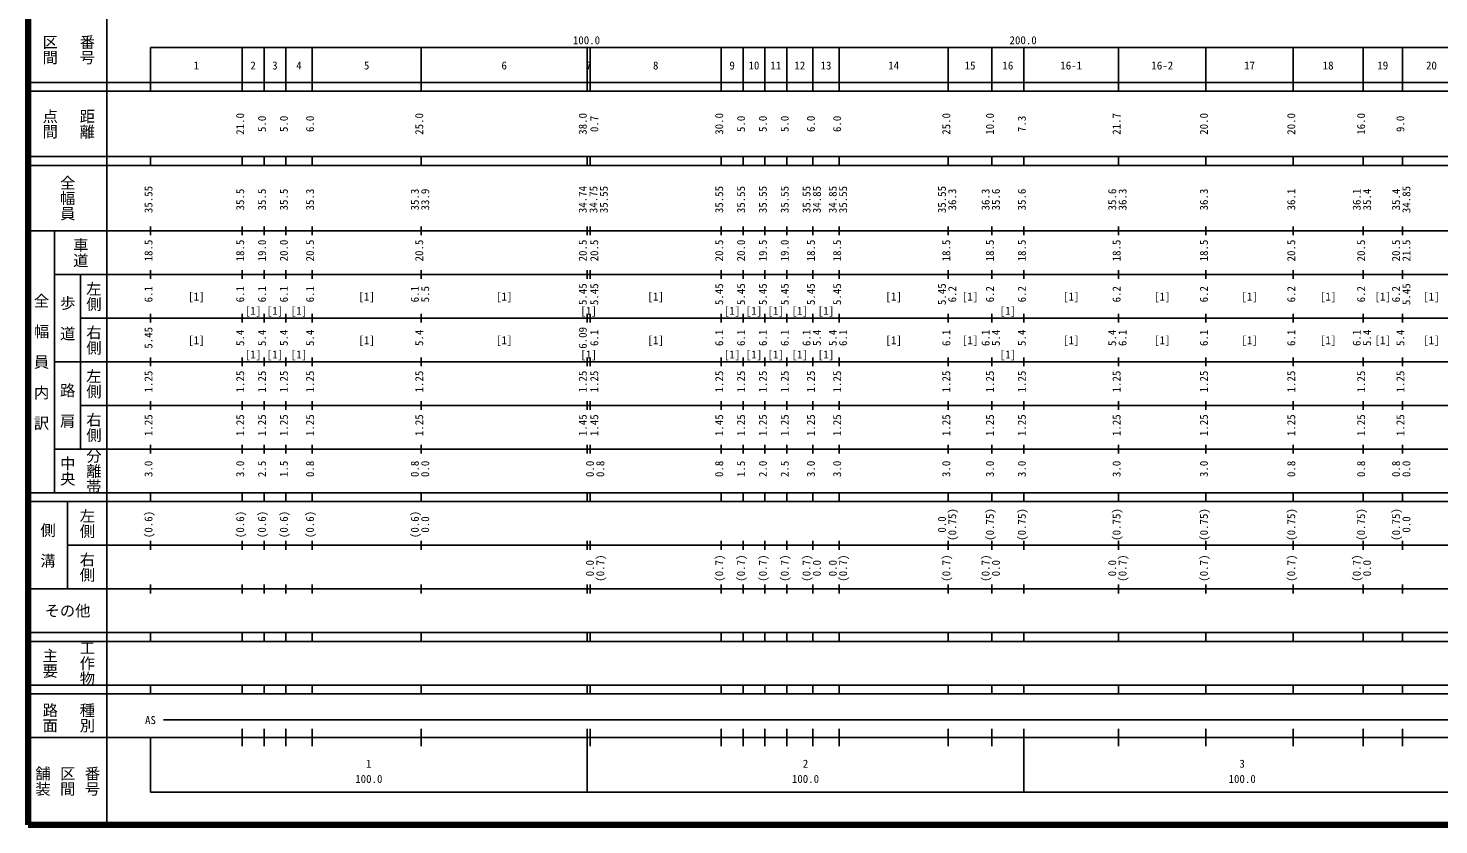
# Model space of a CAD drawing. Units: millimetres on the paper, enlarged 1000 times. Extents: x 40000 to 680000, y 20000 to 380000.
# Drawn here: x 40000 to 363034, y 20000 to 202409 of the extents above; entities that cross this region are included whole.
import ezdxf
from ezdxf.enums import TextEntityAlignment as Align

# ---------------------------------------------------------------- set-up
doc = ezdxf.new("R2010")
doc.units = ezdxf.units.MM
doc.header["$LTSCALE"] = 1000
doc.layers.add('M-TTL', color=2, linetype='Continuous', lineweight=140)
doc.layers.add('M-TTL-BAND', color=7, linetype='Continuous', lineweight=25)
doc.styles.add('@ＭＳ ゴシック', font='')
doc.styles.add('ＭＳ ゴシック', font='')
doc.styles.get('@ＭＳ ゴシック').set_extended_font_data('@MS Gothic')
doc.styles.get('ＭＳ ゴシック').set_extended_font_data('MS Gothic')

msp = doc.modelspace()

# ---------------------------------------------------------------- linework, layer by layer
at = {"layer": 'M-TTL'}
for p, q in [((40000, 380000), (40000, 20000)), ((40000, 20000), (680000, 20000))]:
    msp.add_line(p, q, dxfattribs=at)
at = {"layer": 'M-TTL-BAND'}
for p, q in [((58000, 370000), (58000, 20000)), ((68000, 198000), (579000, 198000)), ((68000, 198000), (68000, 188000)), ((89000, 188000), (89000, 198000)), ((94000, 188000), (94000, 198000)), ((99000, 188000), (99000, 198000)), ((105000, 188000), (105000, 198000)), ((130000, 188000), (130000, 198000)), ((168000, 188000), (168000, 198000)), ((168700, 188000), (168700, 198000)), ((198700, 188000), (198700, 198000)), ((203700, 188000), (203700, 198000)), ((208700, 188000), (208700, 198000)), ((213700, 188000), (213700, 198000)), ((219700, 188000), (219700, 198000)), ((225700, 188000), (225700, 198000)), ((250700, 188000), (250700, 198000)), ((260700, 188000), (260700, 198000)), ((268000, 188000), (268000, 198000)), ((289700, 188000), (289700, 198000)), ((309700, 188000), (309700, 198000)), ((329700, 188000), (329700, 198000)), ((345700, 188000), (345700, 198000)), ((354700, 188000), (354700, 198000)), ((40000, 190000), (579000, 190000)), ((40000, 188000), (579000, 188000)), ((40000, 173000), (579000, 173000)), ((68000, 171000), (68000, 173000)), ((89000, 171000), (89000, 173000)), ((94000, 171000), (94000, 173000)), ((99000, 171000), (99000, 173000)), ((105000, 171000), (105000, 173000)), ((130000, 171000), (130000, 173000)), ((168000, 171000), (168000, 173000)), ((168700, 171000), (168700, 173000)), ((198700, 171000), (198700, 173000)), ((203700, 171000), (203700, 173000)), ((208700, 171000), (208700, 173000)), ((213700, 171000), (213700, 173000)), ((219700, 171000), (219700, 173000)), ((225700, 171000), (225700, 173000)), ((250700, 171000), (250700, 173000)), ((260700, 171000), (260700, 173000)), ((268000, 171000), (268000, 173000)), ((289700, 171000), (289700, 173000)), ((309700, 171000), (309700, 173000)), ((329700, 171000), (329700, 173000)), ((345700, 171000), (345700, 173000)), ((354700, 171000), (354700, 173000)), ((40000, 171000), (579000, 171000)), ((40000, 156000), (579000, 156000)), ((46000, 96000), (46000, 156000)), ((68000, 155000), (68000, 157000)), ((89000, 155000), (89000, 157000)), ((94000, 155000), (94000, 157000)), ((99000, 155000), (99000, 157000)), ((105000, 155000), (105000, 157000)), ((130000, 155000), (130000, 157000)), ((168000, 155000), (168000, 157000)), ((168700, 155000), (168700, 157000)), ((198700, 155000), (198700, 157000)), ((203700, 155000), (203700, 157000)), ((208700, 155000), (208700, 157000)), ((213700, 155000), (213700, 157000)), ((219700, 155000), (219700, 157000)), ((225700, 155000), (225700, 157000)), ((250700, 155000), (250700, 157000)), ((260700, 155000), (260700, 157000)), ((268000, 155000), (268000, 157000)), ((289700, 155000), (289700, 157000)), ((309700, 155000), (309700, 157000)), ((329700, 155000), (329700, 157000)), ((345700, 155000), (345700, 157000)), ((354700, 155000), (354700, 157000)), ((46000, 146000), (579000, 146000)), ((52000, 146000), (52000, 106000)), ((68000, 145000), (68000, 147000)), ((89000, 145000), (89000, 147000)), ((94000, 145000), (94000, 147000)), ((99000, 145000), (99000, 147000)), ((105000, 145000), (105000, 147000)), ((130000, 145000), (130000, 147000)), ((168000, 145000), (168000, 147000)), ((168700, 145000), (168700, 147000)), ((198700, 145000), (198700, 147000)), ((203700, 145000), (203700, 147000)), ((208700, 145000), (208700, 147000)), ((213700, 145000), (213700, 147000)), ((219700, 145000), (219700, 147000)), ((225700, 145000), (225700, 147000)), ((250700, 145000), (250700, 147000)), ((260700, 145000), (260700, 147000)), ((268000, 145000), (268000, 147000)), ((289700, 145000), (289700, 147000)), ((309700, 145000), (309700, 147000)), ((329700, 145000), (329700, 147000)), ((345700, 145000), (345700, 147000)), ((354700, 145000), (354700, 147000)), ((52000, 136000), (579000, 136000)), ((68000, 135000), (68000, 137000)), ((89000, 135000), (89000, 137000)), ((94000, 135000), (94000, 137000)), ((99000, 135000), (99000, 137000)), ((105000, 135000), (105000, 137000)), ((130000, 135000), (130000, 137000)), ((168000, 135000), (168000, 137000)), ((168700, 135000), (168700, 137000)), ((198700, 135000), (198700, 137000)), ((203700, 135000), (203700, 137000)), ((208700, 135000), (208700, 137000)), ((213700, 135000), (213700, 137000)), ((219700, 135000), (219700, 137000)), ((225700, 135000), (225700, 137000)), ((250700, 135000), (250700, 137000)), ((260700, 135000), (260700, 137000)), ((268000, 135000), (268000, 137000)), ((289700, 135000), (289700, 137000)), ((309700, 135000), (309700, 137000)), ((329700, 135000), (329700, 137000)), ((345700, 135000), (345700, 137000)), ((354700, 135000), (354700, 137000)), ((46000, 126000), (579000, 126000)), ((68000, 125000), (68000, 127000)), ((89000, 125000), (89000, 127000)), ((94000, 125000), (94000, 127000)), ((99000, 125000), (99000, 127000)), ((105000, 125000), (105000, 127000)), ((130000, 125000), (130000, 127000)), ((168000, 125000), (168000, 127000)), ((168700, 125000), (168700, 127000)), ((198700, 125000), (198700, 127000)), ((203700, 125000), (203700, 127000)), ((208700, 125000), (208700, 127000)), ((213700, 125000), (213700, 127000)), ((219700, 125000), (219700, 127000)), ((225700, 125000), (225700, 127000)), ((250700, 125000), (250700, 127000)), ((260700, 125000), (260700, 127000)), ((268000, 125000), (268000, 127000)), ((289700, 125000), (289700, 127000)), ((309700, 125000), (309700, 127000)), ((329700, 125000), (329700, 127000)), ((345700, 125000), (345700, 127000)), ((354700, 125000), (354700, 127000)), ((68000, 115000), (68000, 117000)), ((89000, 115000), (89000, 117000)), ((94000, 115000), (94000, 117000)), ((99000, 115000), (99000, 117000)), ((105000, 115000), (105000, 117000)), ((130000, 115000), (130000, 117000)), ((168000, 115000), (168000, 117000)), ((168700, 115000), (168700, 117000)), ((198700, 115000), (198700, 117000)), ((203700, 115000), (203700, 117000)), ((208700, 115000), (208700, 117000)), ((213700, 115000), (213700, 117000)), ((219700, 115000), (219700, 117000)), ((225700, 115000), (225700, 117000)), ((250700, 115000), (250700, 117000)), ((260700, 115000), (260700, 117000)), ((268000, 115000), (268000, 117000)), ((289700, 115000), (289700, 117000)), ((309700, 115000), (309700, 117000)), ((329700, 115000), (329700, 117000)), ((345700, 115000), (345700, 117000)), ((354700, 115000), (354700, 117000)), ((52000, 116000), (579000, 116000)), ((68000, 105000), (68000, 107000)), ((89000, 105000), (89000, 107000)), ((94000, 105000), (94000, 107000)), ((99000, 105000), (99000, 107000)), ((105000, 105000), (105000, 107000)), ((130000, 105000), (130000, 107000)), ((168000, 105000), (168000, 107000)), ((168700, 105000), (168700, 107000)), ((198700, 105000), (198700, 107000)), ((203700, 105000), (203700, 107000)), ((208700, 105000), (208700, 107000)), ((213700, 105000), (213700, 107000)), ((219700, 105000), (219700, 107000)), ((225700, 105000), (225700, 107000)), ((250700, 105000), (250700, 107000)), ((260700, 105000), (260700, 107000)), ((268000, 105000), (268000, 107000)), ((289700, 105000), (289700, 107000)), ((309700, 105000), (309700, 107000)), ((329700, 105000), (329700, 107000)), ((345700, 105000), (345700, 107000)), ((354700, 105000), (354700, 107000)), ((46000, 106000), (579000, 106000)), ((40000, 96000), (579000, 96000)), ((40000, 94000), (579000, 94000)), ((49000, 94000), (49000, 74000)), ((68000, 94000), (68000, 96000)), ((89000, 94000), (89000, 96000)), ((94000, 94000), (94000, 96000)), ((99000, 94000), (99000, 96000)), ((105000, 94000), (105000, 96000)), ((130000, 94000), (130000, 96000)), ((168000, 94000), (168000, 96000)), ((168700, 94000), (168700, 96000)), ((198700, 94000), (198700, 96000)), ((203700, 94000), (203700, 96000)), ((208700, 94000), (208700, 96000)), ((213700, 94000), (213700, 96000)), ((219700, 94000), (219700, 96000)), ((225700, 94000), (225700, 96000)), ((250700, 94000), (250700, 96000)), ((260700, 94000), (260700, 96000)), ((268000, 94000), (268000, 96000)), ((289700, 94000), (289700, 96000)), ((309700, 94000), (309700, 96000)), ((329700, 94000), (329700, 96000)), ((345700, 94000), (345700, 96000)), ((354700, 94000), (354700, 96000)), ((49000, 84000), (579000, 84000)), ((68000, 83000), (68000, 85000)), ((89000, 83000), (89000, 85000)), ((94000, 83000), (94000, 85000)), ((99000, 83000), (99000, 85000)), ((105000, 83000), (105000, 85000)), ((130000, 83000), (130000, 85000)), ((168000, 83000), (168000, 85000)), ((168700, 83000), (168700, 85000)), ((198700, 83000), (198700, 85000)), ((203700, 83000), (203700, 85000)), ((208700, 83000), (208700, 85000)), ((213700, 83000), (213700, 85000)), ((219700, 83000), (219700, 85000)), ((225700, 83000), (225700, 85000)), ((250700, 83000), (250700, 85000)), ((260700, 83000), (260700, 85000)), ((268000, 83000), (268000, 85000)), ((289700, 83000), (289700, 85000)), ((309700, 83000), (309700, 85000)), ((329700, 83000), (329700, 85000)), ((345700, 83000), (345700, 85000)), ((354700, 83000), (354700, 85000)), ((68000, 73000), (68000, 75000)), ((89000, 73000), (89000, 75000)), ((94000, 73000), (94000, 75000)), ((99000, 73000), (99000, 75000)), ((105000, 73000), (105000, 75000)), ((130000, 73000), (130000, 75000)), ((168000, 73000), (168000, 75000)), ((168700, 73000), (168700, 75000)), ((198700, 73000), (198700, 75000)), ((203700, 73000), (203700, 75000)), ((208700, 73000), (208700, 75000)), ((213700, 73000), (213700, 75000)), ((219700, 73000), (219700, 75000)), ((225700, 73000), (225700, 75000)), ((250700, 73000), (250700, 75000)), ((260700, 73000), (260700, 75000)), ((268000, 73000), (268000, 75000)), ((289700, 73000), (289700, 75000)), ((309700, 73000), (309700, 75000)), ((329700, 73000), (329700, 75000)), ((345700, 73000), (345700, 75000)), ((354700, 73000), (354700, 75000)), ((40000, 74000), (579000, 74000)), ((40000, 64000), (579000, 64000)), ((40000, 62000), (579000, 62000)), ((68000, 62000), (68000, 64000)), ((89000, 62000), (89000, 64000)), ((94000, 62000), (94000, 64000)), ((99000, 62000), (99000, 64000)), ((105000, 62000), (105000, 64000)), ((130000, 62000), (130000, 64000)), ((168000, 62000), (168000, 64000)), ((168700, 62000), (168700, 64000)), ((198700, 62000), (198700, 64000)), ((203700, 62000), (203700, 64000)), ((208700, 62000), (208700, 64000)), ((213700, 62000), (213700, 64000)), ((219700, 62000), (219700, 64000)), ((225700, 62000), (225700, 64000)), ((250700, 62000), (250700, 64000)), ((260700, 62000), (260700, 64000)), ((268000, 62000), (268000, 64000)), ((289700, 62000), (289700, 64000)), ((309700, 62000), (309700, 64000)), ((329700, 62000), (329700, 64000)), ((345700, 62000), (345700, 64000)), ((354700, 62000), (354700, 64000)), ((40000, 52000), (579000, 52000)), ((68000, 50000), (68000, 52000)), ((89000, 50000), (89000, 52000)), ((94000, 50000), (94000, 52000)), ((99000, 50000), (99000, 52000)), ((105000, 50000), (105000, 52000)), ((130000, 50000), (130000, 52000)), ((168000, 50000), (168000, 52000)), ((168700, 50000), (168700, 52000)), ((198700, 50000), (198700, 52000)), ((203700, 50000), (203700, 52000)), ((208700, 50000), (208700, 52000)), ((213700, 50000), (213700, 52000)), ((219700, 50000), (219700, 52000)), ((225700, 50000), (225700, 52000)), ((250700, 50000), (250700, 52000)), ((260700, 50000), (260700, 52000)), ((268000, 50000), (268000, 52000)), ((289700, 50000), (289700, 52000)), ((309700, 50000), (309700, 52000)), ((329700, 50000), (329700, 52000)), ((345700, 50000), (345700, 52000)), ((354700, 50000), (354700, 52000)), ((40000, 50000), (579000, 50000)), ((71000, 44000), (565000, 44000)), ((89000, 38000), (89000, 42000)), ((94000, 38000), (94000, 42000)), ((99000, 38000), (99000, 42000)), ((105000, 38000), (105000, 42000)), ((130000, 38000), (130000, 42000)), ((168000, 27500), (168000, 42000)), ((168700, 38000), (168700, 42000)), ((198700, 38000), (198700, 42000)), ((203700, 38000), (203700, 42000)), ((208700, 38000), (208700, 42000)), ((213700, 38000), (213700, 42000)), ((219700, 38000), (219700, 42000)), ((225700, 38000), (225700, 42000)), ((250700, 38000), (250700, 42000)), ((260700, 38000), (260700, 42000)), ((268000, 27500), (268000, 42000)), ((289700, 38000), (289700, 42000)), ((309700, 38000), (309700, 42000)), ((329700, 38000), (329700, 42000)), ((345700, 38000), (345700, 42000)), ((354700, 38000), (354700, 42000)), ((40000, 40000), (579000, 40000)), ((68000, 40000), (68000, 27500)), ((68000, 27500), (579000, 27500))]:
    msp.add_line(p, q, dxfattribs=at)

# ---------------------------------------------------------------- texts
at = {"layer": 'M-TTL-BAND', "style": '@ＭＳ ゴシック'}
for s, p in [('区間', (45000, 197500)), ('番号', (53500, 197500)), ('点間', (45000, 180500)), ('距離', (53500, 180500)), ('全幅員', (49000, 163500)), ('車道', (52000, 151000)), ('左側', (55000, 141000)), ('全\u3000幅\u3000員\u3000内\u3000訳', (43000, 126000)), ('歩\u3000道', (49000, 136000)), ('右側', (55000, 131000)), ('左側', (55000, 121000)), ('路\u3000肩', (49000, 116000)), ('右側', (55000, 111000)), ('中央', (49000, 101000)), ('分離帯', (55000, 101000)), ('左側', (53500, 89000)), ('側\u3000溝', (44500, 84000)), ('右側', (53500, 79000)), ('工作物', (53500, 57000)), ('主要', (45000, 57000)), ('路面', (45000, 44500)), ('種別', (53500, 44500)), ('舗装', (43333, 30000)), ('区間', (49000, 30000)), ('番号', (54667, 30000))]:
    msp.add_text(s, height=2566, rotation=270, dxfattribs=at).set_placement(p, align=Align.MIDDLE_CENTER)
at = {"layer": 'M-TTL-BAND', "style": 'ＭＳ ゴシック'}
for s, p in [('100.0', (167844, 198195)), ('200.0', (267844, 198195)), ('1', (78500, 192405)), ('2', (91500, 192405)), ('3', (96500, 192405)), ('4', (102000, 192405)), ('5', (117500, 192405)), ('6', (149000, 192405)), ('7', (168350, 192405)), ('8', (183700, 192405)), ('9', (201200, 192405)), ('10', (206200, 192405)), ('11', (211200, 192405)), ('12', (216700, 192405)), ('13', (222700, 192405)), ('14', (238200, 192405)), ('15', (255700, 192405)), ('16', (264350, 192405)), ('16-1', (278850, 192405)), ('16-2', (299700, 192405)), ('17', (319700, 192405)), ('18', (337700, 192405)), ('19', (350200, 192405)), ('20', (361350, 192405)), ('[1]', (78500, 139500)), ('[1]', (117500, 139500)), ('[1]', (149000, 139500)), ('[1]', (183700, 139500)), ('[1]', (238200, 139500)), ('[1]', (255700, 139500)), ('[1]', (278850, 139500)), ('[1]', (299700, 139500)), ('[1]', (319700, 139500)), ('[1]', (337700, 139500)), ('[1]', (350200, 139500)), ('[1]', (361350, 139500)), ('[1]', (91500, 136234)), ('[1]', (96500, 136234)), ('[1]', (102000, 136234)), ('[1]', (168350, 136234)), ('[1]', (201200, 136234)), ('[1]', (206200, 136234)), ('[1]', (211200, 136234)), ('[1]', (216700, 136234)), ('[1]', (222700, 136234)), ('[1]', (264350, 136234)), ('[1]', (78500, 129500)), ('[1]', (117500, 129500)), ('[1]', (149000, 129500)), ('[1]', (183700, 129500)), ('[1]', (238200, 129500)), ('[1]', (255700, 129500)), ('[1]', (278850, 129500)), ('[1]', (299700, 129500)), ('[1]', (319700, 129500)), ('[1]', (337700, 129500)), ('[1]', (350200, 129500)), ('[1]', (361350, 129500)), ('[1]', (91500, 126234)), ('[1]', (96500, 126234)), ('[1]', (102000, 126234)), ('[1]', (168350, 126234)), ('[1]', (201200, 126234)), ('[1]', (206200, 126234)), ('[1]', (211200, 126234)), ('[1]', (216700, 126234)), ('[1]', (222700, 126234)), ('[1]', (264350, 126234)), ('AS', (68000, 42500)), ('1', (118000, 32523)), ('2', (218000, 32523)), ('3', (318000, 32523)), ('100.0', (118000, 29033)), ('100.0', (218000, 29033)), ('100.0', (318000, 29033))]:
    msp.add_text(s, height=1833, dxfattribs=at).set_placement(p, align=Align.BOTTOM_CENTER)
for s, p in [('21.0', (90000, 180500)), ('5.0', (95000, 180500)), ('5.0', (100000, 180500)), ('6.0', (106000, 180500)), ('25.0', (131000, 180500)), ('38.0', (168452, 180500)), ('0.7', (171094, 180500)), ('30.0', (199700, 180500)), ('5.0', (204700, 180500)), ('5.0', (209700, 180500)), ('5.0', (214700, 180500)), ('6.0', (220700, 180500)), ('6.0', (226700, 180500)), ('25.0', (251700, 180500)), ('10.0', (261700, 180500)), ('7.3', (269000, 180500)), ('21.7', (290700, 180500)), ('20.0', (310700, 180500)), ('20.0', (330700, 180500)), ('16.0', (346700, 180500)), ('9.0', (355700, 180500)), ('35.55', (69000, 163174)), ('35.5', (90000, 163174)), ('35.5', (95000, 163174)), ('35.5', (100000, 163174)), ('35.3', (106000, 163174)), ('35.3', (130000, 163174)), ('33.9', (132370, 163174)), ('34.74', (168452, 163174)), ('34.75', (170903, 163174)), ('35.55', (173273, 163174)), ('35.55', (199700, 163174)), ('35.55', (204700, 163174)), ('35.55', (209700, 163174)), ('35.55', (214700, 163174)), ('35.55', (219700, 163174)), ('34.85', (222070, 163174)), ('34.85', (225700, 163174)), ('35.55', (228070, 163174)), ('35.55', (250700, 163174)), ('36.3', (253070, 163174)), ('36.3', (260700, 163174)), ('35.6', (263070, 163174)), ('35.6', (269000, 163174)), ('35.6', (289700, 163174)), ('36.3', (292070, 163174)), ('36.3', (310700, 163174)), ('36.1', (330700, 163174)), ('36.1', (345700, 163174)), ('35.4', (348070, 163174)), ('35.4', (354700, 163174)), ('34.85', (357070, 163174)), ('18.5', (69000, 151500)), ('18.5', (90000, 151500)), ('19.0', (95000, 151500)), ('20.0', (100000, 151500)), ('20.5', (106000, 151500)), ('20.5', (131000, 151500)), ('20.5', (168452, 151500)), ('20.5', (171094, 151500)), ('20.5', (199700, 151500)), ('20.0', (204700, 151500)), ('19.5', (209700, 151500)), ('19.0', (214700, 151500)), ('18.5', (220700, 151500)), ('18.5', (226700, 151500)), ('18.5', (251700, 151500)), ('18.5', (261700, 151500)), ('18.5', (269000, 151500)), ('18.5', (290700, 151500)), ('18.5', (310700, 151500)), ('20.5', (330700, 151500)), ('20.5', (346700, 151500)), ('20.5', (354700, 151500)), ('21.5', (357070, 151500)), ('6.1', (69000, 141500)), ('6.1', (90000, 141500)), ('6.1', (95000, 141500)), ('6.1', (100000, 141500)), ('6.1', (106000, 141500)), ('6.1', (130000, 141500)), ('5.5', (132370, 141500)), ('5.45', (168452, 141500)), ('5.45', (171094, 141500)), ('5.45', (199700, 141500)), ('5.45', (204700, 141500)), ('5.45', (209700, 141500)), ('5.45', (214700, 141500)), ('5.45', (220700, 141500)), ('5.45', (226700, 141500)), ('5.45', (250700, 141500)), ('6.2', (253070, 141500)), ('6.2', (261700, 141500)), ('6.2', (269000, 141500)), ('6.2', (290700, 141500)), ('6.2', (310700, 141500)), ('6.2', (330700, 141500)), ('6.2', (346700, 141500)), ('6.2', (354700, 141500)), ('5.45', (357070, 141500)), ('5.45', (69000, 131500)), ('5.4', (90000, 131500)), ('5.4', (95000, 131500)), ('5.4', (100000, 131500)), ('5.4', (106000, 131500)), ('5.4', (131000, 131500)), ('6.09', (168452, 131500)), ('6.1', (171094, 131500)), ('6.1', (199700, 131500)), ('6.1', (204700, 131500)), ('6.1', (209700, 131500)), ('6.1', (214700, 131500)), ('6.1', (219700, 131500)), ('5.4', (222070, 131500)), ('5.4', (225700, 131500)), ('6.1', (228070, 131500)), ('6.1', (251700, 131500)), ('6.1', (260700, 131500)), ('5.4', (263070, 131500)), ('5.4', (269000, 131500)), ('5.4', (289700, 131500)), ('6.1', (292070, 131500)), ('6.1', (310700, 131500)), ('6.1', (330700, 131500)), ('6.1', (345700, 131500)), ('5.4', (348070, 131500)), ('5.4', (355700, 131500)), ('1.25', (69000, 121500)), ('1.25', (90000, 121500)), ('1.25', (95000, 121500)), ('1.25', (100000, 121500)), ('1.25', (106000, 121500)), ('1.25', (131000, 121500)), ('1.25', (168452, 121500)), ('1.25', (171094, 121500)), ('1.25', (199700, 121500)), ('1.25', (204700, 121500)), ('1.25', (209700, 121500)), ('1.25', (214700, 121500)), ('1.25', (220700, 121500)), ('1.25', (226700, 121500)), ('1.25', (251700, 121500)), ('1.25', (261700, 121500)), ('1.25', (269000, 121500)), ('1.25', (290700, 121500)), ('1.25', (310700, 121500)), ('1.25', (330700, 121500)), ('1.25', (346700, 121500)), ('1.25', (355700, 121500)), ('1.25', (69000, 111500)), ('1.25', (90000, 111500)), ('1.25', (95000, 111500)), ('1.25', (100000, 111500)), ('1.25', (106000, 111500)), ('1.25', (131000, 111500)), ('1.45', (168452, 111500)), ('1.45', (171094, 111500)), ('1.45', (199700, 111500)), ('1.25', (204700, 111500)), ('1.25', (209700, 111500)), ('1.25', (214700, 111500)), ('1.25', (220700, 111500)), ('1.25', (226700, 111500)), ('1.25', (251700, 111500)), ('1.25', (261700, 111500)), ('1.25', (269000, 111500)), ('1.25', (290700, 111500)), ('1.25', (310700, 111500)), ('1.25', (330700, 111500)), ('1.25', (346700, 111500)), ('1.25', (355700, 111500)), ('3.0', (69000, 101500)), ('3.0', (90000, 101500)), ('2.5', (95000, 101500)), ('1.5', (100000, 101500)), ('0.8', (106000, 101500)), ('0.8', (130000, 101500)), ('0.0', (132370, 101500)), ('0.0', (170094, 101500)), ('0.8', (172464, 101500)), ('0.8', (199700, 101500)), ('1.5', (204700, 101500)), ('2.0', (209700, 101500)), ('2.5', (214700, 101500)), ('3.0', (220700, 101500)), ('3.0', (226700, 101500)), ('3.0', (251700, 101500)), ('3.0', (261700, 101500)), ('3.0', (269000, 101500)), ('3.0', (290700, 101500)), ('3.0', (310700, 101500)), ('0.8', (330700, 101500)), ('0.8', (346700, 101500)), ('0.8', (354700, 101500)), ('0.0', (357070, 101500)), ('(0.6)', (69000, 88764)), ('(0.6)', (90000, 88764)), ('(0.6)', (95000, 88764)), ('(0.6)', (100000, 88764)), ('(0.6)', (106000, 88764)), ('(0.6)', (130000, 88764)), ('0.0', (132370, 88764)), ('0.0', (250700, 88764)), ('(0.75)', (253070, 88764)), ('(0.75)', (261700, 88764)), ('(0.75)', (269000, 88764)), ('(0.75)', (290700, 88764)), ('(0.75)', (310700, 88764)), ('(0.75)', (330700, 88764)), ('(0.75)', (346700, 88764)), ('(0.75)', (354700, 88764)), ('0.0', (357070, 88764)), ('(0.7)', (172464, 78764)), ('(0.7)', (199700, 78764)), ('(0.7)', (204700, 78764)), ('(0.7)', (209700, 78764)), ('(0.7)', (214700, 78764)), ('(0.7)', (219700, 78764)), ('(0.7)', (228070, 78764)), ('(0.7)', (251700, 78764)), ('(0.7)', (260700, 78764)), ('(0.7)', (292070, 78764)), ('(0.7)', (310700, 78764)), ('(0.7)', (330700, 78764)), ('(0.7)', (345700, 78764)), ('0.0', (170094, 78764)), ('0.0', (222070, 78764)), ('0.0', (225700, 78764)), ('0.0', (263070, 78764)), ('0.0', (289700, 78764)), ('0.0', (348070, 78764))]:
    msp.add_text(s, height=1833, rotation=90, dxfattribs=at).set_placement(p, align=Align.BOTTOM_CENTER)
msp.add_text('その他', height=2566, dxfattribs=at).set_placement((49000, 69000), align=Align.MIDDLE_CENTER)

doc.saveas('drawing.dxf')
